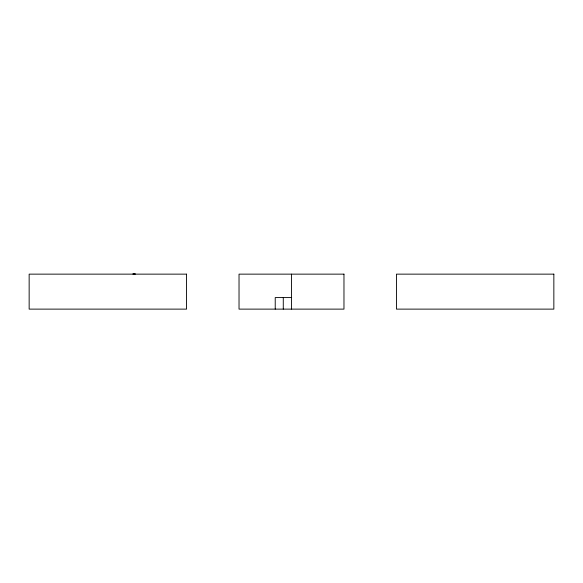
<?xml version="1.0" encoding="UTF-8"?>
<svg xmlns="http://www.w3.org/2000/svg" width="583" height="583" viewBox="0 0 583 583"><rect width="100%" height="100%" fill="white"/><g stroke="black" fill="none" stroke-linecap="round" stroke-linejoin="round"><path stroke-width="0.87" d="M133.041 273.879L135.139 273.879M133.041 274.054L135.139 274.054M291.668 297.578L275.227 297.578L275.227 309.121M291.5 274.141L291.5 309.121M283.28 297.578L283.28 309.121M186.56 274.141L29.15 274.141L29.15 309.121L186.56 309.121L186.56 274.141M343.97 274.141L239.03 274.141L239.03 309.121L343.97 309.121L343.97 274.141M553.85 274.141L396.44 274.141L396.44 309.121L553.85 309.121L553.85 274.141"/></g></svg>
